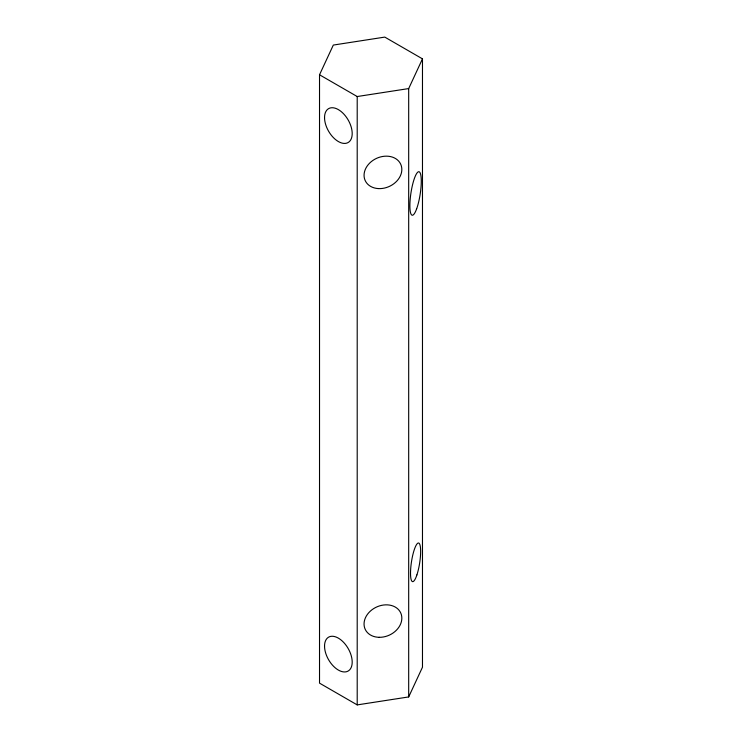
<?xml version="1.0" encoding="UTF-8"?>
<svg xmlns="http://www.w3.org/2000/svg" width="742" height="742" viewBox="0 0 742 742"><rect width="100%" height="100%" fill="white"/><g stroke="black" fill="none" stroke-linecap="round" stroke-linejoin="round"><path stroke-width="1.11" d="M319.524 74.784L333.316 45.067L384.792 37.1L422.476 58.859L422.476 667.216L408.684 696.933L357.208 704.9L319.524 683.141L319.524 74.784L357.208 96.534L408.684 88.576L422.476 58.859M408.684 88.576L408.684 696.933M357.208 96.534L357.208 704.9M378.058 188.57A19.552 15.424 -24.9 0 0 401.19 165.438A19.552 15.424 -24.9 0 0 369.59 163.166A19.552 15.424 -24.9 0 0 378.058 188.57M379.19 637.313A19.552 15.424 -24.9 0 0 400.856 613.235A19.552 15.424 -24.9 0 0 368.783 612.697A19.552 15.424 -24.9 0 0 379.19 637.313M324.542 117.598A19.552 11.288 60 0 0 345.28 143.401A19.552 11.288 60 0 0 345.28 115.743A19.552 11.288 60 0 0 324.542 117.598M324.542 646.124A19.552 11.288 60 0 0 345.28 671.927A19.552 11.288 60 0 0 345.28 644.269A19.552 11.288 60 0 0 324.542 646.124M416.893 574.92A19.552 4.137 -81.2 0 0 419.156 543.32A19.552 4.137 -81.2 0 0 410.688 568.724A19.552 4.137 -81.2 0 0 416.893 574.92M416.652 208.799A22 4.647 -81.2 0 0 419.889 172.441A22 4.647 -81.2 0 0 410.196 199.181A22 4.647 -81.2 0 0 416.652 208.799"/></g></svg>
